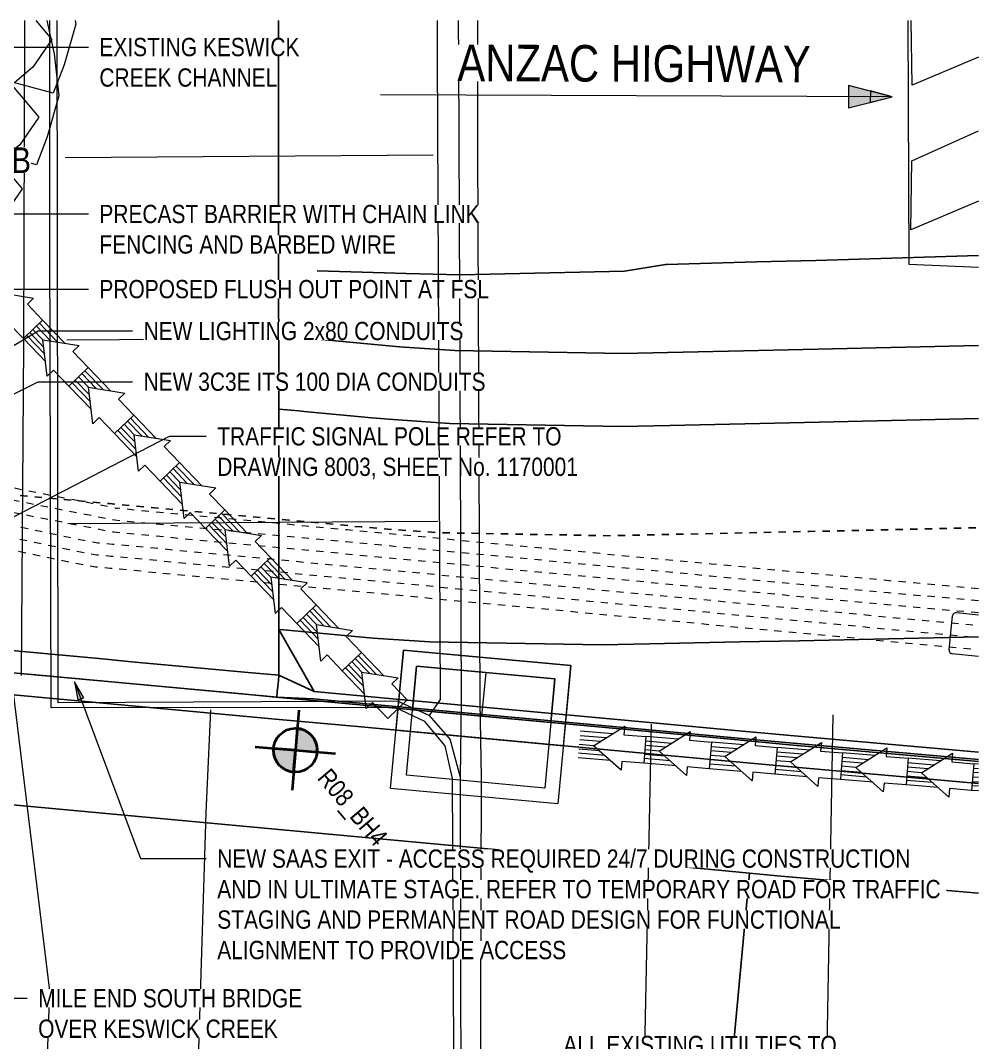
# Model space of a CAD drawing. Header units: metres. Extents: x 1 to 98, y 2 to 1697.
# Drawn here: x 27.87 to 40.98, y 1680.71 to 1694.69 of the extents above; entities that cross this region are included whole.
import ezdxf

# ---------------------------------------------------------------- set-up
doc = ezdxf.new("R2010")
doc.units = ezdxf.units.M
doc.linetypes.add('Dashed', pattern=[0.0075, 0.005, -0.0025])
doc.linetypes.add('IMPORT-LNMK-LinePath', pattern=[0.008, 0.001, -0.007])
doc.layers.add('D-ENHA-GEN-LINE', color=7, linetype='Continuous', lineweight=9)
doc.layers.add('D-ENHA-TEXT', color=7, linetype='Continuous', lineweight=9)
doc.styles.add('Arial Narrow', font='ARIALN.TTF', dxfattribs={"height": 0.35})
doc.styles.add('Arial Narrow_3', font='ARIALN.TTF', dxfattribs={"height": 0.25})
doc.styles.add('Arial Narrow_4', font='ARIALN.TTF', dxfattribs={"height": 0.5})

# ---------------------------------------------------------------- blocks, each defined once
blk = doc.blocks.new('SymbolBorehole - ExistingBorehole-26478556-DRG-2871021 - GENERAL ARRANGEMENT PLAN')
at = {"layer": 'D-ENHA-GEN-LINE', "lineweight": 18, "true_color": 0x808080}
h = blk.add_hatch(color=8, dxfattribs=at)
edge = h.paths.add_edge_path()
edge.add_line((0, 0), (-0.003, 0))
edge.add_arc((0, 0), 0.003, 90, 180, ccw=False)
edge.add_line((0, 0.003), (0, 0))
h = blk.add_hatch(color=8, dxfattribs=at)
edge = h.paths.add_edge_path()
edge.add_line((0, 0), (-0.003, 0))
edge.add_arc((0, 0), 0.003, 90, 180, ccw=False)
edge.add_line((0, 0.003), (0, 0))
h = blk.add_hatch(color=8, dxfattribs=at)
edge = h.paths.add_edge_path()
edge.add_line((0, 0), (0.003, 0))
edge.add_arc((0, 0), 0.003, 270, 360, ccw=False)
edge.add_line((0, -0.003), (0, 0))
h = blk.add_hatch(color=8, dxfattribs=at)
edge = h.paths.add_edge_path()
edge.add_line((0, 0), (0.003, 0))
edge.add_arc((0, 0), 0.003, 270, 360, ccw=False)
edge.add_line((0, -0.003), (0, 0))
at = {"layer": 'D-ENHA-GEN-LINE', "color": 8, "lineweight": 35, "true_color": 0x808080}
for p, q in [((0, -0.0055), (0, 0.0055)), ((0, -0.0055), (0, 0.0055)), ((0, 0), (0, 0.003)), ((0, 0), (0, 0.003)), ((-0.0055, 0), (0.0055, 0)), ((-0.0055, 0), (0.0055, 0)), ((-0.003, 0), (0, 0)), ((-0.003, 0), (0, 0)), ((0, 0), (0, -0.003)), ((0.003, 0), (0, 0)), ((0, 0), (0, -0.003)), ((0.003, 0), (0, 0))]:
    blk.add_line(p, q, dxfattribs=at)
blk.add_circle((0, 0), 0.003, dxfattribs=at)
blk.add_circle((0, 0), 0.003, dxfattribs=at)
for start, end in [(90, 180), (90, 180), (270, 360), (270, 360)]:
    blk.add_arc((0, 0), 0.003, start, end, dxfattribs=at)
blk = doc.blocks.new('T2DPAA-T2D-PWA-GE-M2D-101001_Boreholes_rvt-1-DRG-2871021 - GENERAL ARRANGEMENT PLAN')
at = {"layer": 'D-ENHA-GEN-LINE', "color": 8, "lineweight": 5, "true_color": 0x808080, "xscale": 99.99999999999997, "yscale": 99.99999999999997, "zscale": 99.99999999999997, "rotation": 265.2854515609577}
blk.add_blockref('SymbolBorehole - ExistingBorehole-26478556-DRG-2871021 - GENERAL ARRANGEMENT PLAN', (591.169, 1684.711), dxfattribs=at)
at = {"layer": 'D-ENHA-GEN-LINE', "color": 8, "lineweight": 18, "true_color": 0x808080, "insert": (591.647, 1684.485), "char_height": 0.25, "width": 1.49916, "attachment_point": 1, "rotation": 310.2855, "style": 'Arial Narrow_3'}
blk.add_mtext('R08_BH4', dxfattribs=at)
blk = doc.blocks.new('T2DPAA-T2D-C3S-RW-M2D-100010_dwg-40802999-DRG-2871021 - GENERAL ARRANGEMENT PLAN')
at = {"color": 9, "lineweight": 25, "true_color": 0xc3c3c3}
for p, q in [((266.997, -102.574), (266.444, -101.769)), ((266.997, -102.574), (266.496, -102.394)), ((266.493, -102.694), (266.996, -102.674))]:
    blk.add_line(p, q, dxfattribs=at)
at = {"color": 9, "lineweight": 25, "true_color": 0xc3c3c3, "flags": 128}
for points in [[(266.496, -102.394), (266.444, -101.769), (266.405, -101.289), (266.195, -98.766), (265.991, -96.306), (265.756, -93.47)], [(266.564, -96.838), (267.485, -96.791), (267.779, -96.775), (268.519, -96.733), (270.756, -96.499), (271.307, -96.361), (271.318, -96.359), (272.543, -96.221), (273.351, -96.136), (275.565, -95.888)], [(266.112, -97.765), (266.555, -97.769), (267.48, -97.779), (267.774, -97.78), (268.532, -97.77), (270.829, -97.62), (271.432, -97.556), (271.443, -97.555), (272.669, -97.427), (273.477, -97.342), (275.666, -97.111)], [(266.195, -98.766), (266.474, -98.769), (266.545, -98.769), (267.474, -98.779), (267.769, -98.78), (268.545, -98.77), (270.894, -98.618), (271.547, -98.549), (272.773, -98.421), (273.581, -98.337), (275.748, -98.108)], [(266.444, -101.769), (266.515, -101.769), (267.444, -101.779), (267.739, -101.78), (268.515, -101.77), (270.864, -101.617), (271.517, -101.549), (272.743, -101.421), (273.551, -101.337), (275.993, -101.081)], [(262.349, -102.353), (262.525, -102.354), (263.025, -102.359), (263.525, -102.364), (264.025, -102.369), (264.525, -102.374), (265.025, -102.379), (265.525, -102.384), (266.025, -102.389), (266.496, -102.394)], [(266.496, -102.394), (266.496, -102.469), (266.495, -102.544), (266.494, -102.619), (266.493, -102.694)], [(266.997, -102.574), (267.731, -102.581), (271.506, -102.619), (272.73, -102.631), (273.538, -102.64), (276.123, -102.656)], [(262.375, -102.653), (262.52, -102.654), (263.02, -102.659), (263.52, -102.664), (264.02, -102.669), (264.519, -102.674), (265.019, -102.679), (265.519, -102.684), (266.019, -102.689), (266.519, -102.694), (266.996, -102.699)], [(263.084, -102.66), (266.505, -102.694), (267.729, -102.706), (271.505, -102.744), (272.729, -102.756), (273.536, -102.765), (276.133, -102.781)], [(266.996, -102.674), (267.73, -102.681), (271.505, -102.719), (272.729, -102.731), (273.537, -102.74), (276.131, -102.756)], [(262.4, -102.953), (266.502, -102.994), (267.726, -103.006), (271.502, -103.044), (272.726, -103.056), (273.533, -103.065), (276.158, -103.081)], [(262.529, -104.454), (262.712, -104.456), (267.711, -104.506), (272.711, -104.556), (273.135, -104.561), (273.518, -104.564), (276.281, -104.578)], [(273.034, -114.66), (273.034, -114.658), (273.067, -111.36), (273.067, -111.358), (273.084, -109.66), (273.1, -108.06), (273.1, -108.058), (273.134, -104.661), (273.135, -104.561)]]:
    blk.add_lwpolyline(points, dxfattribs=at)
at = {"color": 9, "linetype": 'IMPORT-LNMK-LinePath', "lineweight": 25, "true_color": 0xc3c3c3, "flags": 128}
blk.add_lwpolyline([(262.167, -100.226), (263.995, -100.244), (266.32, -100.267), (266.459, -100.269), (266.53, -100.269), (267.459, -100.279), (267.754, -100.28), (268.53, -100.27), (270.879, -100.118), (271.532, -100.049), (272.758, -99.921), (273.566, -99.837), (275.87, -99.595)], dxfattribs=at)
blk = doc.blocks.new('T2DPAA-T2D-PWC-RW-M2D-100010_RoadDesign_rvt-1-DRG-2871021 - GENERAL ARRANGEMENT PLAN')
at = {"color": 9, "lineweight": 25, "true_color": 0xc3c3c3, "rotation": 355.285451560958}
blk.add_blockref('T2DPAA-T2D-C3S-RW-M2D-100010_dwg-40802999-DRG-2871021 - GENERAL ARRANGEMENT PLAN', (333.764, 1809.686), dxfattribs=at)
blk = doc.blocks.new('T2DPAA-T2D-PWA-SU-M2D-000002_dwg-40815123-DRG-2871021 - GENERAL ARRANGEMENT PLAN')
at = {"color": 254, "lineweight": 18, "true_color": 0xe1e1e1}
for p, q in [((43.593, 1580.824), (48.61, 1581.274)), ((56.097, 1581.254), (55.205, 1580.789)), ((48.843, 1578.783), (43.822, 1578.337)), ((44.043, 1575.838), (49.083, 1576.286)), ((55.026, 1568.885), (54.694, 1574.094)), ((52.221, 1573.759), (52.541, 1568.618))]:
    blk.add_line(p, q, dxfattribs=at)
at = {"color": 254, "lineweight": 18, "true_color": 0xe1e1e1, "flags": 128}
for points in [[(54.928, 1583.639), (55.216, 1580.321), (56.171, 1580.356)], [(55.935, 1583.217), (55.061, 1582.764), (54.976, 1583.643)], [(49.68, 1572.821), (49.609, 1573.864), (48.849, 1582.614), (48.805, 1583.134)], [(57.115, 1568.907), (53.761, 1568.63), (52.742, 1568.532), (50.331, 1568.296), (49.966, 1572.844), (49.866, 1573.869), (49.21, 1581.413), (49.067, 1583.156)], [(43.327, 1582.683), (43.579, 1579.683), (44.109, 1573.39), (48.734, 1573.792), (49.188, 1573.629), (49.322, 1573.861), (48.558, 1582.615), (48.516, 1583.11)], [(43.578, 1582.703), (43.589, 1582.652), (43.475, 1582.084), (43.361, 1581.686), (42.736, 1581.8), (43.191, 1581.345), (42.964, 1580.948), (42.736, 1580.72)], [(43.193, 1582.671), (43.327, 1582.224), (43.44, 1581.656), (43.327, 1581.088), (43.213, 1580.69), (42.588, 1580.804), (43.043, 1580.349), (42.815, 1579.952), (42.588, 1579.724)], [(42.682, 1582.629), (43.073, 1578.12), (43.471, 1573.545), (44.318, 1569.451), (44.457, 1566.417)], [(43.039, 1582.659), (43.28, 1582.417), (43.053, 1582.02), (42.825, 1581.792)], [(42.885, 1582.646), (43.237, 1578.226), (43.579, 1573.714)], [(50.366, 1568.191), (49.977, 1568.163), (49.574, 1572.799), (49.435, 1573.236), (49.132, 1573.544), (48.712, 1573.702), (44.024, 1573.309), (43.479, 1579.684), (43.232, 1582.675)], [(55.205, 1580.789), (55.14, 1581.729), (56.018, 1582.215)], [(50.331, 1568.296), (50.069, 1568.259), (49.68, 1572.821), (49.497, 1573.33), (49.188, 1573.629)], [(49.953, 1568.128), (46.449, 1568.241), (46.256, 1572.051), (46.2, 1573.462)]]:
    blk.add_lwpolyline(points, dxfattribs=at)
blk = doc.blocks.new('T2DPAA-T2D-PWA-SU-M2D-000100_Survey_rvt-1-DRG-2871021 - GENERAL ARRANGEMENT PLAN')
at = {"color": 254, "lineweight": 18, "true_color": 0xe1e1e1, "rotation": 355.285451560958}
blk.add_blockref('T2DPAA-T2D-PWA-SU-M2D-000002_dwg-40815123-DRG-2871021 - GENERAL ARRANGEMENT PLAN', (414.642, 120.923), dxfattribs=at)
blk = doc.blocks.new('T2DPAA-T2D-C3S-SD-M2D-100010_250_dwg-40816791-DRG-2871021 - GENERAL ARRANGEMENT PLAN')
at = {"lineweight": 18}
for p, q in [((284.583, -101.481), (284.251, -101.188)), ((284.383, -101.463), (284.172, -101.277)), ((284.478, -101.472), (284.21, -101.235)), ((284.341, -101.755), (284.009, -101.462)), ((284.32, -101.652), (284.051, -101.414)), ((284.299, -101.558), (284.089, -101.372)), ((285.058, -102.059), (284.847, -101.873)), ((285.153, -102.068), (284.884, -101.831)), ((285.258, -102.077), (284.926, -101.784)), ((284.995, -102.247), (284.726, -102.01)), ((284.974, -102.154), (284.763, -101.968)), ((285.016, -102.351), (284.684, -102.058)), ((285.827, -102.664), (285.559, -102.427)), ((285.933, -102.673), (285.601, -102.379)), ((285.648, -102.75), (285.438, -102.564)), ((285.732, -102.655), (285.521, -102.469)), ((285.691, -102.947), (285.359, -102.653)), ((285.669, -102.843), (285.4, -102.606)), ((286.607, -103.268), (286.275, -102.975)), ((286.407, -103.251), (286.196, -103.065)), ((286.502, -103.26), (286.233, -103.023)), ((286.365, -103.542), (286.033, -103.249)), ((286.344, -103.439), (286.075, -103.202)), ((286.323, -103.346), (286.112, -103.16)), ((287.081, -103.847), (286.871, -103.66)), ((287.177, -103.856), (286.908, -103.618)), ((287.282, -103.864), (286.95, -103.571)), ((287.018, -104.035), (286.75, -103.797)), ((286.998, -103.942), (286.787, -103.755)), ((287.04, -104.138), (286.708, -103.845)), ((287.756, -104.442), (287.545, -104.256)), ((287.851, -104.452), (287.582, -104.214)), ((287.956, -104.46), (287.624, -104.167)), ((287.693, -104.631), (287.424, -104.393)), ((287.672, -104.537), (287.461, -104.351)), ((287.714, -104.734), (287.382, -104.441)), ((288.526, -105.047), (288.257, -104.81)), ((288.631, -105.056), (288.299, -104.763)), ((288.347, -105.133), (288.136, -104.947)), ((288.43, -105.038), (288.22, -104.852)), ((288.389, -105.33), (288.057, -105.037)), ((288.367, -105.226), (288.099, -104.989)), ((289.305, -105.652), (288.973, -105.358)), ((289.105, -105.634), (288.894, -105.448)), ((289.2, -105.643), (288.931, -105.406)), ((290.688, -105.492), (290.682, -106.092)), ((289.063, -105.926), (288.731, -105.632)), ((289.042, -105.822), (288.773, -105.585)), ((289.021, -105.729), (288.81, -105.543)), ((291.632, -106.101), (291.832, -106.103)), ((292.488, -106.186), (292.045, -106.186)), ((293.388, -106.186), (292.945, -106.186)), ((294.288, -106.186), (293.845, -106.186)), ((295.188, -106.186), (294.745, -106.186)), ((296.088, -106.187), (295.645, -106.186)), ((296.988, -106.187), (296.545, -106.187)), ((297.51, -106.187), (297.445, -106.187)), ((292.404, -106.249), (292.045, -106.249)), ((292.326, -106.306), (292.045, -106.306)), ((293.304, -106.249), (292.945, -106.249)), ((293.226, -106.306), (292.945, -106.306)), ((294.204, -106.25), (293.845, -106.25)), ((294.126, -106.306), (293.845, -106.306)), ((295.104, -106.25), (294.745, -106.25)), ((295.026, -106.306), (294.745, -106.306)), ((296.004, -106.25), (295.645, -106.25)), ((295.926, -106.306), (295.645, -106.306)), ((296.904, -106.25), (296.545, -106.25)), ((296.826, -106.306), (296.545, -106.306)), ((297.515, -106.25), (297.445, -106.25)), ((297.52, -106.306), (297.445, -106.306)), ((292.326, -106.432), (292.045, -106.432)), ((292.404, -106.488), (292.045, -106.488)), ((293.226, -106.432), (292.945, -106.432)), ((293.304, -106.489), (292.945, -106.488)), ((294.126, -106.432), (293.845, -106.432)), ((294.204, -106.489), (293.845, -106.489)), ((295.026, -106.432), (294.745, -106.432)), ((295.104, -106.489), (294.745, -106.489)), ((295.926, -106.433), (295.645, -106.433)), ((296.004, -106.489), (295.645, -106.489)), ((296.826, -106.433), (296.545, -106.433)), ((296.904, -106.489), (296.545, -106.489)), ((297.526, -106.369), (297.445, -106.369)), ((297.53, -106.433), (297.445, -106.433)), ((297.535, -106.489), (297.445, -106.489)), ((292.488, -106.552), (292.045, -106.552)), ((293.388, -106.552), (292.945, -106.552)), ((294.288, -106.552), (293.845, -106.552)), ((295.188, -106.552), (294.745, -106.552)), ((296.088, -106.552), (295.645, -106.552)), ((296.988, -106.552), (296.545, -106.552)), ((297.54, -106.552), (297.445, -106.552))]:
    blk.add_line(p, q, dxfattribs=at)
at = {"lineweight": 18, "flags": 128}
for points in [[(283.603, -100.859), (284.104, -100.898), (284.025, -100.988), (284.251, -101.188), (284.009, -101.462), (283.783, -101.262), (283.704, -101.351), (283.603, -100.859), (283.456, -100.729)], [(284.278, -101.455), (284.779, -101.494), (284.699, -101.583), (284.926, -101.783), (284.684, -102.057), (284.457, -101.857), (284.378, -101.947), (284.278, -101.455), (284.13, -101.325)], [(284.953, -102.051), (285.453, -102.09), (285.374, -102.179), (285.601, -102.379), (285.359, -102.653), (285.132, -102.453), (285.053, -102.543), (284.953, -102.051), (284.805, -101.921)], [(285.627, -102.647), (286.128, -102.685), (286.049, -102.775), (286.275, -102.975), (286.033, -103.249), (285.806, -103.049), (285.727, -103.139), (285.627, -102.647), (285.48, -102.516)], [(286.302, -103.242), (286.802, -103.281), (286.723, -103.371), (286.95, -103.571), (286.708, -103.845), (286.481, -103.645), (286.402, -103.734), (286.302, -103.242), (286.154, -103.112)], [(286.976, -103.838), (287.477, -103.877), (287.398, -103.967), (287.624, -104.167), (287.382, -104.441), (287.156, -104.241), (287.076, -104.33), (286.976, -103.838), (286.829, -103.708)], [(287.503, -104.304), (287.651, -104.434), (287.751, -104.926), (287.83, -104.836), (288.057, -105.036), (288.299, -104.762), (288.072, -104.562), (288.151, -104.473), (287.651, -104.434)], [(288.325, -105.03), (288.826, -105.069), (288.747, -105.158), (288.973, -105.358), (288.731, -105.632), (288.505, -105.432), (288.426, -105.522), (288.325, -105.03), (288.178, -104.9)], [(289, -105.626), (289.5, -105.664), (289.421, -105.754), (289.648, -105.954), (289.406, -106.228), (289.179, -106.028), (289.1, -106.118), (289, -105.626), (288.852, -105.495)], [(289.732, -106.082), (291.632, -106.101), (291.638, -105.501), (289.738, -105.482), (289.732, -106.082), (289.532, -106.08)], [(292.242, -106.369), (292.643, -106.067), (292.643, -106.186), (292.945, -106.186), (292.945, -106.552), (292.643, -106.552), (292.643, -106.671), (292.242, -106.369), (292.045, -106.369)], [(293.142, -106.369), (293.543, -106.067), (293.543, -106.186), (293.845, -106.186), (293.845, -106.552), (293.543, -106.552), (293.543, -106.671), (293.142, -106.369), (292.945, -106.369)], [(294.042, -106.369), (294.443, -106.067), (294.443, -106.186), (294.745, -106.186), (294.745, -106.552), (294.443, -106.552), (294.443, -106.671), (294.042, -106.369), (293.845, -106.369)], [(294.942, -106.369), (295.343, -106.067), (295.343, -106.186), (295.645, -106.186), (295.645, -106.552), (295.343, -106.552), (295.343, -106.672), (294.942, -106.369), (294.745, -106.369)], [(295.842, -106.369), (296.243, -106.067), (296.243, -106.187), (296.545, -106.187), (296.545, -106.552), (296.243, -106.552), (296.243, -106.672), (295.842, -106.369), (295.645, -106.369)], [(296.742, -106.369), (297.143, -106.067), (297.143, -106.187), (297.445, -106.187), (297.445, -106.552), (297.143, -106.552), (297.143, -106.672), (296.742, -106.369), (296.545, -106.369)]]:
    blk.add_lwpolyline(points, dxfattribs=at)
for points in [[(289.521, -107.18), (289.54, -105.28), (291.84, -105.303), (291.821, -107.203)], [(289.529, -106.38), (291.829, -106.403), (291.84, -105.303), (289.54, -105.28)], [(289.723, -106.982), (289.738, -105.482), (291.638, -105.501), (291.623, -107.001)]]:
    blk.add_lwpolyline(points, close=True, dxfattribs=at)
blk = doc.blocks.new('T2DPAA-T2D-PWC-SD-M2D-100001_ProposedDrainage_rvt-1-DRG-2871021 - GENERAL ARRANGEMENT PLAN')
at = {"lineweight": 18, "rotation": 355.285451560958}
blk.add_blockref('T2DPAA-T2D-C3S-SD-M2D-100010_250_dwg-40816791-DRG-2871021 - GENERAL ARRANGEMENT PLAN', (312.739, 1814.801), dxfattribs=at)
blk = doc.blocks.new('T2DPAA-T2D-C3S-TT-XRF-100101_dwg-40804724-DRG-2871021 - GENERAL ARRANGEMENT PLAN')
at = {"color": 191, "lineweight": 18, "true_color": 0xbf7fff}
for p, q in [((272.222, -96.11), (272.525, -96.116)), ((272.162, -96.624), (272.171, -96.159)), ((272.571, -96.682), (272.211, -96.675))]:
    blk.add_line(p, q, dxfattribs=at)
at = {"color": 191, "linetype": 'Dashed', "lineweight": 18, "true_color": 0xbf7fff, "flags": 128}
for points in [[(272.496, -95.759), (271.273, -95.752), (271.268, -95.752), (268.823, -95.724), (263.823, -95.668), (260.645, -95.633), (260.661, -95.634), (260.381, -95.602), (260.378, -95.602), (260.251, -95.588), (258.851, -95.432), (258.712, -95.417)], [(272.51, -95.924), (271.272, -95.917), (271.266, -95.917), (268.821, -95.889), (263.822, -95.833), (260.643, -95.798), (260.362, -95.766), (260.36, -95.766), (260.233, -95.752), (258.833, -95.596), (258.726, -95.584)], [(272.523, -96.089), (271.271, -96.082), (271.264, -96.082), (268.819, -96.054), (263.82, -95.998), (260.641, -95.963), (260.624, -95.962), (260.344, -95.93), (260.342, -95.93), (260.214, -95.916), (258.815, -95.76), (258.741, -95.752)], [(272.461, -96.263), (271.464, -96.252), (270.464, -96.24), (269.464, -96.229), (268.464, -96.218), (267.464, -96.206), (266.464, -96.195), (265.464, -96.184), (264.465, -96.172), (263.465, -96.161), (262.465, -96.15), (261.465, -96.138), (260.637, -96.129), (260.636, -96.129), (260.52, -96.128), (260.465, -96.127), (260.437, -96.127), (260.344, -96.121), (259.49, -96.015), (258.755, -95.924)], [(272.459, -96.428), (271.462, -96.417), (270.462, -96.405), (269.462, -96.394), (268.462, -96.383), (267.462, -96.371), (266.463, -96.36), (265.463, -96.349), (264.463, -96.337), (263.463, -96.326), (262.463, -96.315), (261.463, -96.303), (260.635, -96.294), (260.634, -96.294), (260.518, -96.293), (260.463, -96.292), (260.435, -96.292), (260.324, -96.284), (259.47, -96.179), (258.77, -96.093)], [(272.458, -96.593), (271.46, -96.582), (270.46, -96.57), (269.46, -96.559), (268.461, -96.548), (267.461, -96.536), (266.461, -96.525), (265.461, -96.514), (264.461, -96.502), (263.461, -96.491), (262.461, -96.48), (261.461, -96.468), (260.633, -96.459), (260.633, -96.459), (260.517, -96.458), (260.461, -96.457), (260.433, -96.457), (260.304, -96.448), (259.449, -96.343), (258.784, -96.261)]]:
    blk.add_lwpolyline(points, dxfattribs=at)
at = {"color": 191, "lineweight": 18, "true_color": 0xbf7fff}
for centre, start, end in [((272.221, -96.16), 88.8881, 178.8881), ((272.212, -96.625), 178.8881, 268.8881)]:
    blk.add_arc(centre, 0.05, start, end, dxfattribs=at)
blk = doc.blocks.new('T2DPAA-T2D-PWC-TT-M2D-100010_ProposedITS_rvt-1-DRG-2871021 - GENERAL ARRANGEMENT PLAN')
at = {"color": 191, "lineweight": 18, "true_color": 0xbf7fff, "rotation": 355.285451560958}
blk.add_blockref('T2DPAA-T2D-C3S-TT-XRF-100101_dwg-40804724-DRG-2871021 - GENERAL ARRANGEMENT PLAN', (336.812, 1804.751), dxfattribs=at)
blk = doc.blocks.new('DIT_Annot_RoadDirection - Left Direction-5487943-DRG-2871021 - GENERAL ARRANGEMENT PLAN')
at = {"layer": 'D-ENHA-GEN-LINE'}
for points in [[(0.006, 0.00153), (0.006, -0.00153), (0, 0)], [(0.003, 0.0008), (0.003, -0.0008), (0, 0)]]:
    blk.add_hatch(color=256, dxfattribs=at).paths.add_polyline_path(points)
for p, q in [((0.006, 0.00153), (0, 0)), ((0.006, -0.00153), (0.006, 0.00153)), ((0.003, 0.0008), (0, 0)), ((0, 0), (0.006, -0.00153)), ((0, 0), (0.07, 0)), ((0, 0), (0.003, -0.0008)), ((0.003, -0.0008), (0.003, 0.0008))]:
    blk.add_line(p, q, dxfattribs=at)

msp = doc.modelspace()

# ---------------------------------------------------------------- hatches: boundary and pattern name
at = {"layer": 'D-ENHA-TEXT'}
msp.add_hatch(color=256, dxfattribs=at).paths.add_polyline_path([(28.6138, 1685.648), (28.66, 1685.3983), (28.7426, 1685.4292)])

# ---------------------------------------------------------------- linework, layer by layer
for p, q in [((26.4776, 1694.326), (28.8043, 1694.326)), ((27.5136, 1692.0433), (28.8043, 1692.0433)), ((27.5136, 1691.0161), (28.8043, 1691.0161)), ((25.9555, 1689.1666), (28.1183, 1690.4433)), ((28.1183, 1690.4433), (29.4091, 1690.4433)), ((25.9555, 1688.671), (28.1183, 1689.75)), ((28.1183, 1689.75), (29.4091, 1689.75)), ((26.248, 1687.1141), (29.9153, 1689.0029)), ((29.9153, 1689.0029), (30.4168, 1689.0029)), ((28.6138, 1685.648), (28.66, 1685.3983)), ((28.7426, 1685.4292), (28.6138, 1685.648)), ((28.6138, 1685.648), (29.517, 1683.2287)), ((28.66, 1685.3983), (28.7426, 1685.4292)), ((29.517, 1683.2287), (30.4168, 1683.2287)), ((27.5136, 1681.3193), (27.9667, 1681.3193))]:
    msp.add_line(p, q, dxfattribs=at)

# ---------------------------------------------------------------- block references
at = {"color": 254, "lineweight": 5, "true_color": 0xe1e1e1}
msp.add_blockref('T2DPAA-T2D-PWA-SU-M2D-000100_Survey_rvt-1-DRG-2871021 - GENERAL ARRANGEMENT PLAN', (-559.5337, 0), dxfattribs=at)
at = {"lineweight": 5}
for name in ['T2DPAA-T2D-PWC-RW-M2D-100010_RoadDesign_rvt-1-DRG-2871021 - GENERAL ARRANGEMENT PLAN', 'T2DPAA-T2D-PWC-SD-M2D-100001_ProposedDrainage_rvt-1-DRG-2871021 - GENERAL ARRANGEMENT PLAN', 'T2DPAA-T2D-PWA-GE-M2D-101001_Boreholes_rvt-1-DRG-2871021 - GENERAL ARRANGEMENT PLAN']:
    msp.add_blockref(name, (-559.5337, 0), dxfattribs=at)
at = {"color": 191, "lineweight": 5, "true_color": 0xbf7fff}
msp.add_blockref('T2DPAA-T2D-PWC-TT-M2D-100010_ProposedITS_rvt-1-DRG-2871021 - GENERAL ARRANGEMENT PLAN', (-559.5337, 0), dxfattribs=at)
at = {"layer": 'D-ENHA-GEN-LINE', "xscale": 99.99999999999999, "yscale": 99.99999999999999, "zscale": 99.99999999999999, "rotation": 179.782922602077}
msp.add_blockref('DIT_Annot_RoadDirection - Left Direction-5487943-DRG-2871021 - GENERAL ARRANGEMENT PLAN', (39.8008, 1693.6455), dxfattribs=at)

# ---------------------------------------------------------------- next in the draw order: texts
at = {"layer": 'D-ENHA-GEN-LINE', "attachment_point": 1, "rotation": 359.78292, "bg_fill": 3, "box_fill_scale": 1, "bg_fill_color": 256, "bg_fill_true_color": 13158600, "bg_fill_transparency": 0}
for s, insert, char_height, style in [('ANZAC HIGHWAY', (33.8521, 1694.3603), 0.5, 'Arial Narrow_4'), ('ABUTMENT B', (25.4361, 1692.9624), 0.35, 'Arial Narrow')]:
    msp.add_mtext(s, dxfattribs=dict(at, insert=insert, char_height=char_height, style=style))
at = {"layer": 'D-ENHA-TEXT', "char_height": 0.25, "attachment_point": 1, "style": 'Arial Narrow_3', "bg_fill": 3, "box_fill_scale": 1, "bg_fill_color": 256, "bg_fill_transparency": 0}
for s, insert in [('EXISTING KESWICK ', (28.9543, 1694.451)), ('CREEK CHANNEL', (28.9543, 1694.0343))]:
    msp.add_mtext(s, dxfattribs=dict(at, insert=insert))
at = {"layer": 'D-ENHA-TEXT', "char_height": 0.25, "attachment_point": 1, "style": 'Arial Narrow_3', "bg_fill": 3, "box_fill_scale": 1, "bg_fill_color": 256, "bg_fill_true_color": 13158600, "bg_fill_transparency": 0}
for s, insert in [('PRECAST BARRIER WITH CHAIN LINK ', (28.9543, 1692.1683)), ('FENCING AND BARBED WIRE', (28.9543, 1691.7515)), ('PROPOSED FLUSH OUT POINT AT FSL', (28.9543, 1691.1411)), ('NEW LIGHTING 2x80 CONDUITS', (29.5591, 1690.5683)), ('NEW 3C3E ITS 100 DIA CONDUITS', (29.5591, 1689.875)), ('TRAFFIC SIGNAL POLE REFER TO ', (30.5668, 1689.1279)), ('DRAWING 8003, SHEET No. 1170001', (30.5668, 1688.7112)), ('NEW SAAS EXIT - ACCESS REQUIRED 24/7 DURING CONSTRUCTION ', (30.5668, 1683.3537)), ('AND IN ULTIMATE STAGE. REFER TO TEMPORARY ROAD FOR TRAFFIC ', (30.5668, 1682.9369)), ('STAGING AND PERMANENT ROAD DESIGN FOR FUNCTIONAL ', (30.5668, 1682.5202)), ('ALIGNMENT TO PROVIDE ACCESS', (30.5668, 1682.1035)), ('MILE END SOUTH BRIDGE ', (28.1167, 1681.4443)), ('OVER KESWICK CREEK', (28.1167, 1681.0276)), ('ALL EXISTING UTILTIES TO', (35.3009, 1680.8047))]:
    msp.add_mtext(s, dxfattribs=dict(at, insert=insert))

doc.saveas('drawing.dxf')
